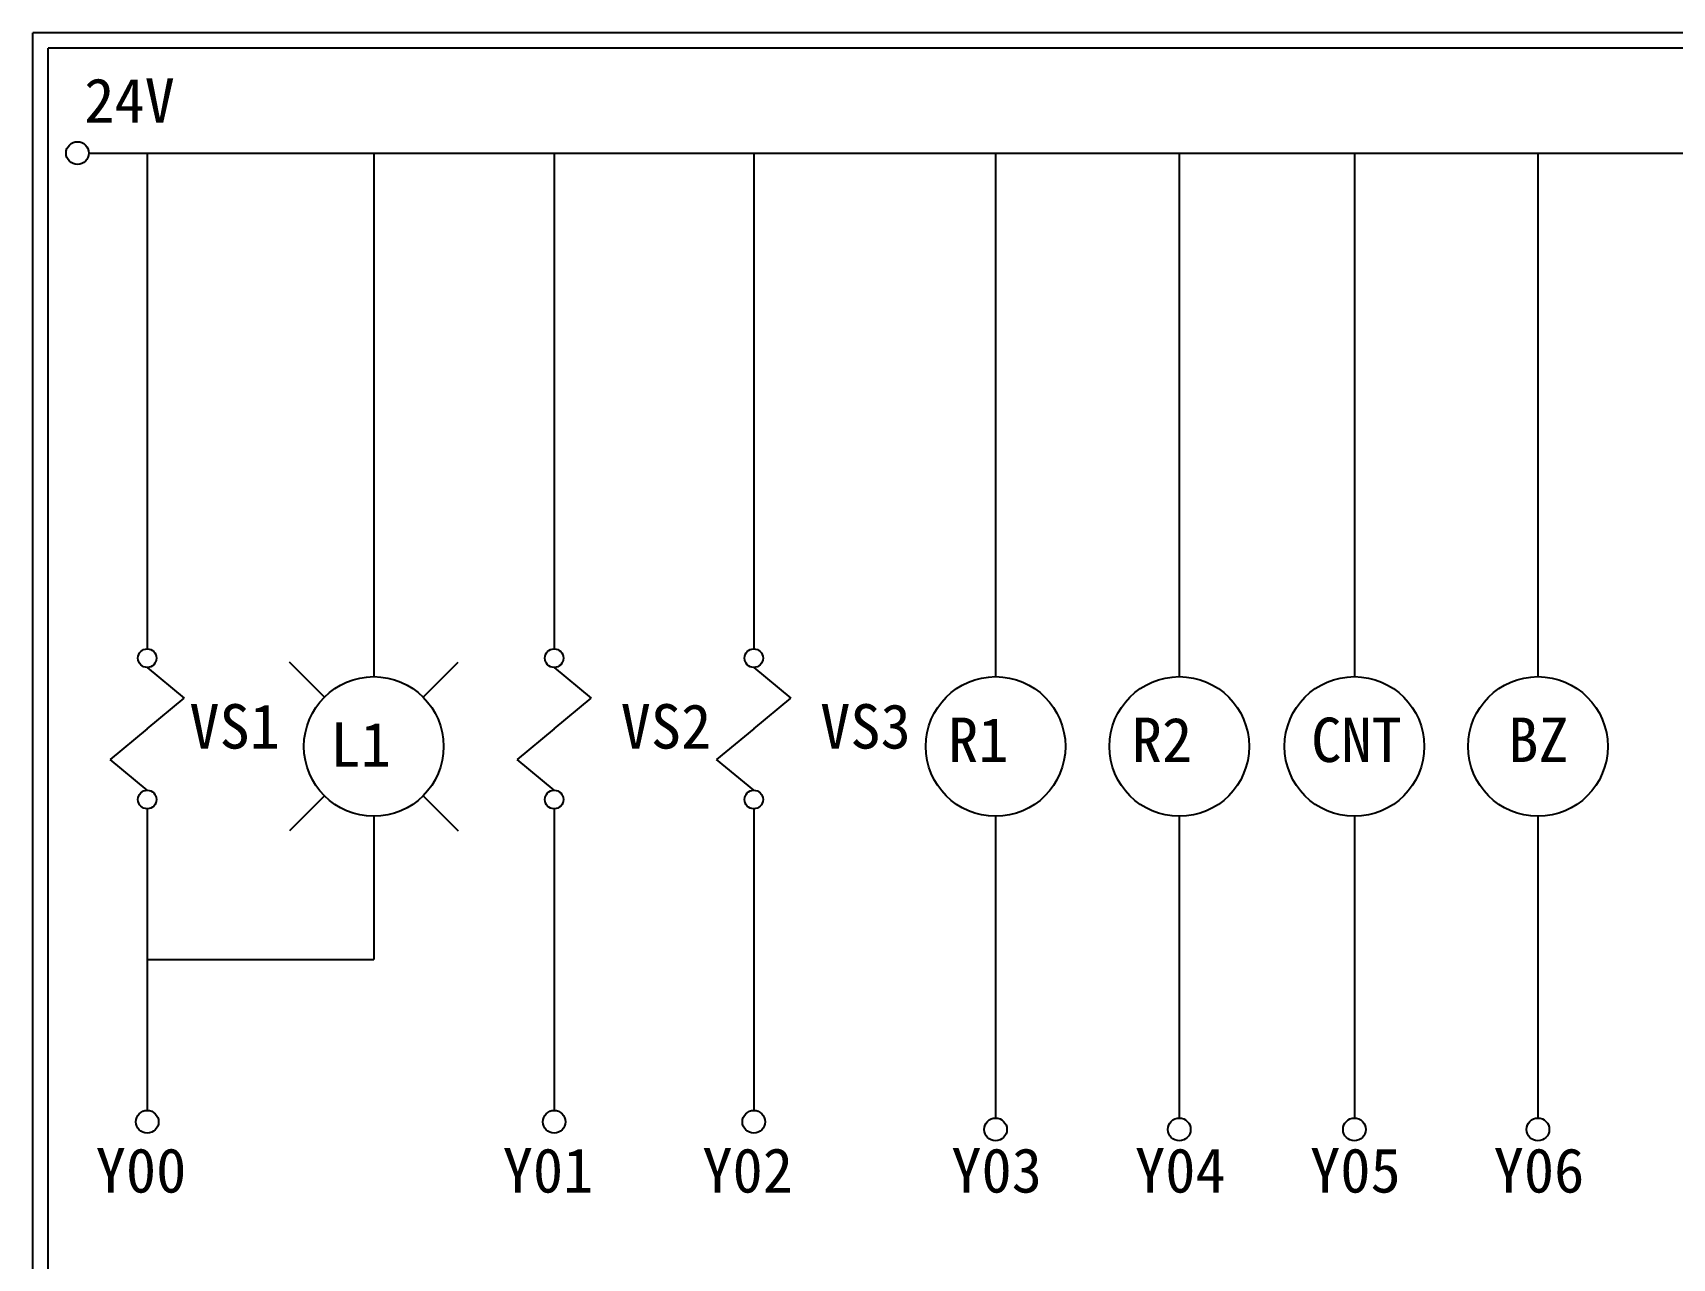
# Model space of a CAD drawing. Extents: x 926 to 1213, y 3 to 207.
# Drawn here: x 925.7 to 1058.6, y 107.6 to 207 of the extents above; entities that cross this region are included whole.
import ezdxf

# ---------------------------------------------------------------- set-up
doc = ezdxf.new("R2010")
doc.units = 0
doc.layers.get('0').update_dxf_attribs({"linetype": 'CONTINUOUS'})
doc.layers.add('圖框層', color=7, linetype='CONTINUOUS')
doc.layers.add('標尺寸層', color=3, linetype='CONTINUOUS')
doc.styles.add('STSL', font='KAIU.TTF')

msp = doc.modelspace()

# ---------------------------------------------------------------- linework, layer by layer
for p, q in [((949.38, 153.12), (946.55, 155.95)), ((957.38, 153.12), (960.21, 155.95)), ((949.38, 145.11), (946.55, 142.28)), ((957.38, 145.11), (960.21, 142.28))]:
    msp.add_line(p, q)
at = {"layer": '圖框層', "color": 7}
for p, q in [((1212.74, 206.97), (925.74, 206.97)), ((925.74, 3), (925.74, 206.97)), ((1211.49, 205.72), (926.99, 205.72)), ((926.99, 4.25), (926.99, 205.72))]:
    msp.add_line(p, q, dxfattribs=at)
at = {"layer": '標尺寸層', "color": 7}
for p, q in [((930.28, 197.22), (1207.88, 197.22)), ((935.02, 197.22), (935.02, 157.03)), ((953.38, 197.22), (953.38, 154.78)), ((968, 197.22), (968, 157.03)), ((984.18, 197.22), (984.18, 157.03)), ((1003.78, 197.22), (1003.78, 154.78)), ((1018.67, 197.22), (1018.67, 154.78)), ((1032.86, 197.22), (1032.86, 154.78)), ((1047.74, 197.22), (1047.74, 154.78)), ((935.02, 155.53), (938.02, 153.04)), ((968, 155.53), (971, 153.04)), ((984.18, 155.53), (987.18, 153.04)), ((935.02, 150.55), (938.02, 153.04)), ((968, 150.55), (971, 153.04)), ((984.18, 150.55), (987.18, 153.04)), ((935.02, 150.55), (932.01, 148.06)), ((968, 150.55), (965, 148.06)), ((984.18, 150.55), (981.17, 148.06)), ((935.02, 145.57), (932.01, 148.06)), ((968, 145.57), (965, 148.06)), ((984.18, 145.57), (981.17, 148.06)), ((935.02, 144.07), (935.02, 119.62)), ((968, 144.07), (968, 119.62)), ((984.18, 144.07), (984.18, 119.62)), ((953.38, 143.45), (953.38, 131.84)), ((1003.78, 143.45), (1003.78, 119)), ((1018.67, 143.45), (1018.67, 119)), ((1032.86, 143.45), (1032.86, 119)), ((1047.74, 143.45), (1047.74, 119))]:
    msp.add_line(p, q, dxfattribs=at)
at = {"layer": '標尺寸層'}
msp.add_line((935.02, 131.84), (953.38, 131.84), dxfattribs=at)
at = {"layer": '標尺寸層', "color": 7}
for centre, radius in [((929.36, 197.22), 0.92), ((935.02, 156.28), 0.751), ((968, 156.28), 0.751), ((984.18, 156.28), 0.751), ((953.38, 149.12), 5.66), ((1003.78, 149.12), 5.66), ((1018.67, 149.12), 5.66), ((1032.86, 149.12), 5.66), ((1047.74, 149.12), 5.66), ((935.02, 144.82), 0.751), ((968, 144.82), 0.751), ((984.18, 144.82), 0.751), ((935.02, 118.7), 0.92), ((968, 118.7), 0.92), ((984.18, 118.7), 0.92), ((1003.78, 118.08), 0.92), ((1018.67, 118.08), 0.92), ((1032.86, 118.08), 0.92), ((1047.74, 118.08), 0.92)]:
    msp.add_circle(centre, radius, dxfattribs=at)

# ---------------------------------------------------------------- texts
at = {"layer": '圖框層', "color": 4, "style": 'STSL'}
for s, p in [('24V', (929.91, 199.68)), ('VS1', (938.43, 148.95)), ('VS2', (973.39, 148.95)), ('VS3', (989.56, 148.95)), ('CNT', (1029.36, 147.86)), ('L1', (949.87, 147.48)), ('R1', (999.93, 147.86)), ('R2', (1014.82, 147.86)), ('BZ', (1045.33, 147.86)), ('Y00', (930.84, 112.96)), ('Y01', (963.83, 112.96)), ('Y02', (980.01, 112.96)), ('Y03', (1000.19, 112.96)), ('Y04', (1015.08, 112.96)), ('Y05', (1029.27, 112.96)), ('Y06', (1044.15, 112.96))]:
    msp.add_text(s, height=3.6, dxfattribs=at).set_placement(p)

doc.saveas('drawing.dxf')
